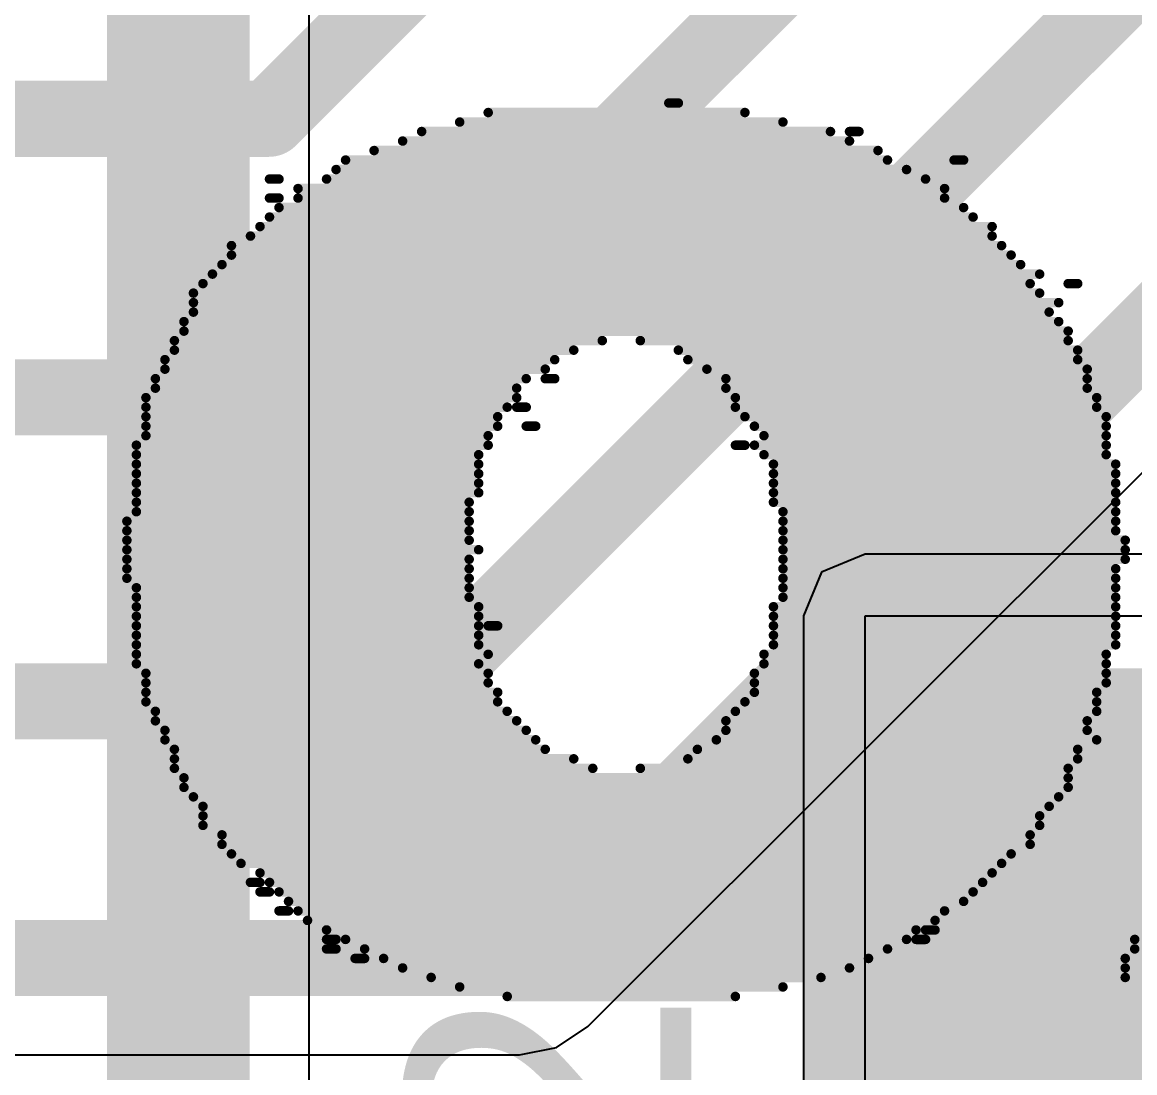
# Model space of a CAD drawing. Header units: inches. Extents: x -5 to 247, y -53 to 67.
# Drawn here: x 26.045 to 29.017, y -18.976 to -16.168 of the extents above; entities that cross this region are included whole.
import ezdxf

# ---------------------------------------------------------------- set-up
doc = ezdxf.new("R2010")
doc.units = ezdxf.units.IN
for name, color, linetype in [('Bottom Layer', 5, 'Continuous'), ('Bottom Overlay', 54, 'Continuous'), ('Top Layer', 1, 'Continuous'), ('Top Overlay', 2, 'Continuous'), ('Top Paste', 8, 'Continuous'), ('Top Solder', 216, 'Continuous')]:
    doc.layers.add(name, color=color, linetype=linetype)
doc.styles.add('Arial', font='', dxfattribs={"height": 0.2})
doc.styles.get('Arial').set_extended_font_data('Arial')

# ---------------------------------------------------------------- blocks, each defined once
blk = doc.blocks.new('C___1206_50')
at = {"layer": 'Top Layer'}
blk.add_hatch(color=1, dxfattribs=at).paths.add_polyline_path([(0.508, 0.889), (2.032, 0.889), (2.032, -0.889), (0.508, -0.889)])
at = {"layer": 'Top Paste'}
blk.add_hatch(color=8, dxfattribs=at).paths.add_polyline_path([(0.508, 0.889), (2.032, 0.889), (2.032, -0.889), (0.508, -0.889)])
at = {"layer": 'Top Solder'}
blk.add_hatch(color=216, dxfattribs=at).paths.add_polyline_path([(0.4064, 0.9906), (2.1336, 0.9906), (2.1336, -0.9906), (0.4064, -0.9906)])
at = {"layer": 'Top Overlay'}
for points in [[(0.6096, 0.9906, 0.127, 0.127, 0), (2.1336, 0.9906, 0.127, 0.127, 0)], [(2.1336, 0.9906, 0.127, 0.127, 0), (2.1336, -0.9906, 0.127, 0.127, 0)]]:
    blk.add_lwpolyline(points, format="xyseb", dxfattribs=at)
blk.add_lwpolyline([(2.10185, 0.9906, 0.0635, 0.0635, 1), (2.16535, 0.9906, 0.0635, 0.0635, 1)], format="xyseb", close=True, dxfattribs=at)
blk.add_lwpolyline([(2.10185, 0.9906, 0.0635, 0.0635, 1), (2.16535, 0.9906, 0.0635, 0.0635, 1)], format="xyseb", close=True, dxfattribs=at)

msp = doc.modelspace()

# ---------------------------------------------------------------- linework, layer by layer
at = {"layer": 'Bottom Layer'}
for p, q in [((27.5564, -18.8521), (31.2738, -15.1348)), ((27.4724, -18.9083), (27.5564, -18.8521)), ((20.8785, -18.928), (27.3733, -18.928)), ((27.3733, -18.928), (27.4724, -18.9083))]:
    msp.add_line(p, q, dxfattribs=at)
for points in [[(26.704, -16.4264, 0.2032, 0.2032, 0), (28.448, -14.6824, 0.2032, 0.2032, 0)], [(26.9503, -17.1707, 0.2032, 0.2032, 0), (29.4386, -14.6824, 0.2032, 0.2032, 0)], [(27.0817, -17.9832, 0.2032, 0.2032, 0), (30.3825, -14.6824, 0.2032, 0.2032, 0)], [(27.3733, -18.669, 0.2032, 0.2032, 0), (31.3599, -14.6824, 0.2032, 0.2032, 0)], [(19.9731, -16.4264, 0.2032, 0.2032, 0), (26.704, -16.4264, 0.2032, 0.2032, 0)], [(21.2598, -17.1707, 0.2032, 0.2032, 0), (26.9503, -17.1707, 0.2032, 0.2032, 0)], [(22.3774, -17.9832, 0.2032, 0.2032, 0), (27.0817, -17.9832, 0.2032, 0.2032, 0)], [(20.8785, -18.669, 0.2032, 0.2032, 0), (27.3733, -18.669, 0.2032, 0.2032, 0)]]:
    msp.add_lwpolyline(points, format="xyseb", dxfattribs=at)
for points in [[(26.6532, -16.4264, 0.1016, 0.1016, 1), (26.7548, -16.4264, 0.1016, 0.1016, 1)], [(26.6532, -16.4264, 0.1016, 0.1016, 1), (26.7548, -16.4264, 0.1016, 0.1016, 1)], [(26.8995, -17.1707, 0.1016, 0.1016, 1), (27.0011, -17.1707, 0.1016, 0.1016, 1)], [(26.8995, -17.1707, 0.1016, 0.1016, 1), (27.0011, -17.1707, 0.1016, 0.1016, 1)], [(27.0309, -17.9832, 0.1016, 0.1016, 1), (27.1325, -17.9832, 0.1016, 0.1016, 1)], [(27.0309, -17.9832, 0.1016, 0.1016, 1), (27.1325, -17.9832, 0.1016, 0.1016, 1)], [(27.3225, -18.669, 0.1016, 0.1016, 1), (27.4241, -18.669, 0.1016, 0.1016, 1)], [(27.3225, -18.669, 0.1016, 0.1016, 1), (27.4241, -18.669, 0.1016, 0.1016, 1)]]:
    msp.add_lwpolyline(points, format="xyseb", close=True, dxfattribs=at)
at = {"layer": 'Bottom Overlay'}
for points in [[(27.7725, -16.3842, 0.0254, 0.0254, 0), (27.7979, -16.3842, 0.0254, 0.0254, 0)], [(27.2899, -16.4096, 0.0254, 0.0254, 0), (27.9757, -16.4096, 0.0254, 0.0254, 0)], [(27.2137, -16.435, 0.0254, 0.0254, 0), (28.0773, -16.435, 0.0254, 0.0254, 0)], [(27.1121, -16.4604, 0.0254, 0.0254, 0), (28.2043, -16.4604, 0.0254, 0.0254, 0)], [(28.2551, -16.4604, 0.0254, 0.0254, 0), (28.2805, -16.4604, 0.0254, 0.0254, 0)], [(27.0613, -16.4858, 0.0254, 0.0254, 0), (28.2551, -16.4858, 0.0254, 0.0254, 0)], [(26.9089, -16.5366, 0.0254, 0.0254, 0), (28.3567, -16.5366, 0.0254, 0.0254, 0)], [(26.9851, -16.5112, 0.0254, 0.0254, 0), (28.3313, -16.5112, 0.0254, 0.0254, 0)], [(28.5345, -16.5366, 0.0254, 0.0254, 0), (28.5599, -16.5366, 0.0254, 0.0254, 0)], [(26.8835, -16.562, 0.0254, 0.0254, 0), (28.4075, -16.562, 0.0254, 0.0254, 0)], [(26.7057, -16.5874, 0.0254, 0.0254, 0), (26.7311, -16.5874, 0.0254, 0.0254, 0)], [(26.8581, -16.5874, 0.0254, 0.0254, 0), (28.4583, -16.5874, 0.0254, 0.0254, 0)], [(26.7819, -16.6128, 0.0254, 0.0254, 0), (28.5091, -16.6128, 0.0254, 0.0254, 0)], [(26.7057, -16.6382, 0.0254, 0.0254, 0), (26.7311, -16.6382, 0.0254, 0.0254, 0)], [(26.7819, -16.6382, 0.0254, 0.0254, 0), (28.5091, -16.6382, 0.0254, 0.0254, 0)], [(26.7311, -16.6636, 0.0254, 0.0254, 0), (28.5599, -16.6636, 0.0254, 0.0254, 0)], [(26.6803, -16.7144, 0.0254, 0.0254, 0), (28.6361, -16.7144, 0.0254, 0.0254, 0)], [(26.7057, -16.689, 0.0254, 0.0254, 0), (28.5853, -16.689, 0.0254, 0.0254, 0)], [(26.6549, -16.7398, 0.0254, 0.0254, 0), (28.6361, -16.7398, 0.0254, 0.0254, 0)], [(26.6041, -16.7652, 0.0254, 0.0254, 0), (28.6615, -16.7652, 0.0254, 0.0254, 0)], [(26.6041, -16.7906, 0.0254, 0.0254, 0), (28.6869, -16.7906, 0.0254, 0.0254, 0)], [(26.5787, -16.816, 0.0254, 0.0254, 0), (28.7123, -16.816, 0.0254, 0.0254, 0)], [(26.5533, -16.8414, 0.0254, 0.0254, 0), (28.7631, -16.8414, 0.0254, 0.0254, 0)], [(26.5025, -16.8922, 0.0254, 0.0254, 0), (28.7631, -16.8922, 0.0254, 0.0254, 0)], [(26.5279, -16.8668, 0.0254, 0.0254, 0), (28.7377, -16.8668, 0.0254, 0.0254, 0)], [(28.8393, -16.8668, 0.0254, 0.0254, 0), (28.8647, -16.8668, 0.0254, 0.0254, 0)], [(26.5025, -16.9176, 0.0254, 0.0254, 0), (28.8139, -16.9176, 0.0254, 0.0254, 0)], [(26.5025, -16.943, 0.0254, 0.0254, 0), (28.7885, -16.943, 0.0254, 0.0254, 0)], [(26.4771, -16.9684, 0.0254, 0.0254, 0), (28.8139, -16.9684, 0.0254, 0.0254, 0)], [(26.4771, -16.9938, 0.0254, 0.0254, 0), (28.8393, -16.9938, 0.0254, 0.0254, 0)], [(26.4517, -17.0192, 0.0254, 0.0254, 0), (27.5947, -17.0192, 0.0254, 0.0254, 0)], [(27.6963, -17.0192, 0.0254, 0.0254, 0), (28.8393, -17.0192, 0.0254, 0.0254, 0)], [(26.4263, -17.07, 0.0254, 0.0254, 0), (27.4677, -17.07, 0.0254, 0.0254, 0)], [(26.4517, -17.0446, 0.0254, 0.0254, 0), (27.5185, -17.0446, 0.0254, 0.0254, 0)], [(27.7979, -17.0446, 0.0254, 0.0254, 0), (28.8647, -17.0446, 0.0254, 0.0254, 0)], [(27.8233, -17.07, 0.0254, 0.0254, 0), (28.8647, -17.07, 0.0254, 0.0254, 0)], [(26.4263, -17.0954, 0.0254, 0.0254, 0), (27.4423, -17.0954, 0.0254, 0.0254, 0)], [(27.8741, -17.0954, 0.0254, 0.0254, 0), (28.8901, -17.0954, 0.0254, 0.0254, 0)], [(26.4009, -17.1208, 0.0254, 0.0254, 0), (27.3915, -17.1208, 0.0254, 0.0254, 0)], [(27.4423, -17.1208, 0.0254, 0.0254, 0), (27.4677, -17.1208, 0.0254, 0.0254, 0)], [(27.9249, -17.1208, 0.0254, 0.0254, 0), (28.8901, -17.1208, 0.0254, 0.0254, 0)], [(26.4009, -17.1462, 0.0254, 0.0254, 0), (27.3661, -17.1462, 0.0254, 0.0254, 0)], [(27.9249, -17.1462, 0.0254, 0.0254, 0), (28.8901, -17.1462, 0.0254, 0.0254, 0)], [(26.3755, -17.1716, 0.0254, 0.0254, 0), (27.3661, -17.1716, 0.0254, 0.0254, 0)], [(27.9503, -17.1716, 0.0254, 0.0254, 0), (28.9155, -17.1716, 0.0254, 0.0254, 0)], [(26.3755, -17.197, 0.0254, 0.0254, 0), (27.3407, -17.197, 0.0254, 0.0254, 0)], [(27.3661, -17.197, 0.0254, 0.0254, 0), (27.3915, -17.197, 0.0254, 0.0254, 0)], [(27.9503, -17.197, 0.0254, 0.0254, 0), (28.9155, -17.197, 0.0254, 0.0254, 0)], [(26.3755, -17.2224, 0.0254, 0.0254, 0), (27.3153, -17.2224, 0.0254, 0.0254, 0)], [(26.3755, -17.2478, 0.0254, 0.0254, 0), (27.3153, -17.2478, 0.0254, 0.0254, 0)], [(27.3915, -17.2478, 0.0254, 0.0254, 0), (27.4169, -17.2478, 0.0254, 0.0254, 0)], [(27.9757, -17.2224, 0.0254, 0.0254, 0), (28.9409, -17.2224, 0.0254, 0.0254, 0)], [(28.0011, -17.2478, 0.0254, 0.0254, 0), (28.9409, -17.2478, 0.0254, 0.0254, 0)], [(26.3755, -17.2732, 0.0254, 0.0254, 0), (27.2899, -17.2732, 0.0254, 0.0254, 0)], [(28.0265, -17.2732, 0.0254, 0.0254, 0), (28.9409, -17.2732, 0.0254, 0.0254, 0)], [(26.3501, -17.2986, 0.0254, 0.0254, 0), (27.2899, -17.2986, 0.0254, 0.0254, 0)], [(27.9503, -17.2986, 0.0254, 0.0254, 0), (27.9757, -17.2986, 0.0254, 0.0254, 0)], [(28.0011, -17.2986, 0.0254, 0.0254, 0), (28.9409, -17.2986, 0.0254, 0.0254, 0)], [(26.3501, -17.324, 0.0254, 0.0254, 0), (27.2645, -17.324, 0.0254, 0.0254, 0)], [(28.0265, -17.324, 0.0254, 0.0254, 0), (28.9409, -17.324, 0.0254, 0.0254, 0)], [(26.3501, -17.3494, 0.0254, 0.0254, 0), (27.2645, -17.3494, 0.0254, 0.0254, 0)], [(28.0519, -17.3494, 0.0254, 0.0254, 0), (28.9663, -17.3494, 0.0254, 0.0254, 0)], [(26.3501, -17.3748, 0.0254, 0.0254, 0), (27.2645, -17.3748, 0.0254, 0.0254, 0)], [(28.0519, -17.3748, 0.0254, 0.0254, 0), (28.9663, -17.3748, 0.0254, 0.0254, 0)], [(26.3501, -17.4002, 0.0254, 0.0254, 0), (27.2645, -17.4002, 0.0254, 0.0254, 0)], [(26.3501, -17.4256, 0.0254, 0.0254, 0), (27.2645, -17.4256, 0.0254, 0.0254, 0)], [(28.0519, -17.4002, 0.0254, 0.0254, 0), (28.9663, -17.4002, 0.0254, 0.0254, 0)], [(28.0519, -17.4256, 0.0254, 0.0254, 0), (28.9663, -17.4256, 0.0254, 0.0254, 0)], [(26.3501, -17.451, 0.0254, 0.0254, 0), (27.2391, -17.451, 0.0254, 0.0254, 0)], [(28.0519, -17.451, 0.0254, 0.0254, 0), (28.9663, -17.451, 0.0254, 0.0254, 0)], [(26.3501, -17.4764, 0.0254, 0.0254, 0), (27.2391, -17.4764, 0.0254, 0.0254, 0)], [(28.0773, -17.4764, 0.0254, 0.0254, 0), (28.9663, -17.4764, 0.0254, 0.0254, 0)], [(26.3247, -17.5018, 0.0254, 0.0254, 0), (27.2391, -17.5018, 0.0254, 0.0254, 0)], [(28.0773, -17.5018, 0.0254, 0.0254, 0), (28.9663, -17.5018, 0.0254, 0.0254, 0)], [(26.3247, -17.5272, 0.0254, 0.0254, 0), (27.2391, -17.5272, 0.0254, 0.0254, 0)], [(28.0773, -17.5272, 0.0254, 0.0254, 0), (28.9663, -17.5272, 0.0254, 0.0254, 0)], [(26.3247, -17.5526, 0.0254, 0.0254, 0), (27.2391, -17.5526, 0.0254, 0.0254, 0)], [(28.0773, -17.5526, 0.0254, 0.0254, 0), (28.9917, -17.5526, 0.0254, 0.0254, 0)], [(26.3247, -17.578, 0.0254, 0.0254, 0), (27.2645, -17.578, 0.0254, 0.0254, 0)], [(26.3247, -17.6034, 0.0254, 0.0254, 0), (27.2391, -17.6034, 0.0254, 0.0254, 0)], [(28.0773, -17.578, 0.0254, 0.0254, 0), (28.9917, -17.578, 0.0254, 0.0254, 0)], [(28.0773, -17.6034, 0.0254, 0.0254, 0), (28.9917, -17.6034, 0.0254, 0.0254, 0)], [(26.3247, -17.6288, 0.0254, 0.0254, 0), (27.2391, -17.6288, 0.0254, 0.0254, 0)], [(28.0773, -17.6288, 0.0254, 0.0254, 0), (28.9663, -17.6288, 0.0254, 0.0254, 0)], [(26.3247, -17.6542, 0.0254, 0.0254, 0), (27.2391, -17.6542, 0.0254, 0.0254, 0)], [(28.0773, -17.6542, 0.0254, 0.0254, 0), (28.9663, -17.6542, 0.0254, 0.0254, 0)], [(26.3501, -17.6796, 0.0254, 0.0254, 0), (27.2391, -17.6796, 0.0254, 0.0254, 0)], [(28.0773, -17.6796, 0.0254, 0.0254, 0), (28.9663, -17.6796, 0.0254, 0.0254, 0)], [(26.3501, -17.705, 0.0254, 0.0254, 0), (27.2391, -17.705, 0.0254, 0.0254, 0)], [(28.0773, -17.705, 0.0254, 0.0254, 0), (28.9663, -17.705, 0.0254, 0.0254, 0)], [(26.3501, -17.7304, 0.0254, 0.0254, 0), (27.2645, -17.7304, 0.0254, 0.0254, 0)], [(28.0519, -17.7304, 0.0254, 0.0254, 0), (28.9663, -17.7304, 0.0254, 0.0254, 0)], [(26.3501, -17.7558, 0.0254, 0.0254, 0), (27.2645, -17.7558, 0.0254, 0.0254, 0)], [(26.3501, -17.7812, 0.0254, 0.0254, 0), (27.2645, -17.7812, 0.0254, 0.0254, 0)], [(27.2899, -17.7812, 0.0254, 0.0254, 0), (27.3153, -17.7812, 0.0254, 0.0254, 0)], [(28.0519, -17.7558, 0.0254, 0.0254, 0), (28.9663, -17.7558, 0.0254, 0.0254, 0)], [(28.0519, -17.7812, 0.0254, 0.0254, 0), (28.9663, -17.7812, 0.0254, 0.0254, 0)], [(26.3501, -17.8066, 0.0254, 0.0254, 0), (27.2645, -17.8066, 0.0254, 0.0254, 0)], [(28.0519, -17.8066, 0.0254, 0.0254, 0), (28.9663, -17.8066, 0.0254, 0.0254, 0)], [(26.3501, -17.832, 0.0254, 0.0254, 0), (27.2645, -17.832, 0.0254, 0.0254, 0)], [(28.0519, -17.832, 0.0254, 0.0254, 0), (28.9663, -17.832, 0.0254, 0.0254, 0)], [(26.3501, -17.8574, 0.0254, 0.0254, 0), (27.2899, -17.8574, 0.0254, 0.0254, 0)], [(28.0265, -17.8574, 0.0254, 0.0254, 0), (28.9409, -17.8574, 0.0254, 0.0254, 0)], [(26.3501, -17.8828, 0.0254, 0.0254, 0), (27.2645, -17.8828, 0.0254, 0.0254, 0)], [(28.0265, -17.8828, 0.0254, 0.0254, 0), (28.9409, -17.8828, 0.0254, 0.0254, 0)], [(26.3755, -17.9082, 0.0254, 0.0254, 0), (27.2899, -17.9082, 0.0254, 0.0254, 0)], [(26.3755, -17.9336, 0.0254, 0.0254, 0), (27.2899, -17.9336, 0.0254, 0.0254, 0)], [(28.0011, -17.9082, 0.0254, 0.0254, 0), (28.9409, -17.9082, 0.0254, 0.0254, 0)], [(28.0011, -17.9336, 0.0254, 0.0254, 0), (28.9409, -17.9336, 0.0254, 0.0254, 0)], [(26.3755, -17.959, 0.0254, 0.0254, 0), (27.3153, -17.959, 0.0254, 0.0254, 0)], [(28.0011, -17.959, 0.0254, 0.0254, 0), (28.9155, -17.959, 0.0254, 0.0254, 0)], [(26.3755, -17.9844, 0.0254, 0.0254, 0), (27.3153, -17.9844, 0.0254, 0.0254, 0)], [(27.9757, -17.9844, 0.0254, 0.0254, 0), (28.9155, -17.9844, 0.0254, 0.0254, 0)], [(26.4009, -18.0098, 0.0254, 0.0254, 0), (27.3407, -18.0098, 0.0254, 0.0254, 0)], [(27.9503, -18.0098, 0.0254, 0.0254, 0), (28.9155, -18.0098, 0.0254, 0.0254, 0)], [(26.4009, -18.0352, 0.0254, 0.0254, 0), (27.3661, -18.0352, 0.0254, 0.0254, 0)], [(27.9249, -18.0352, 0.0254, 0.0254, 0), (28.8901, -18.0352, 0.0254, 0.0254, 0)], [(26.4263, -18.0606, 0.0254, 0.0254, 0), (27.3915, -18.0606, 0.0254, 0.0254, 0)], [(27.9249, -18.0606, 0.0254, 0.0254, 0), (28.8901, -18.0606, 0.0254, 0.0254, 0)], [(26.4263, -18.086, 0.0254, 0.0254, 0), (27.4169, -18.086, 0.0254, 0.0254, 0)], [(26.4517, -18.1114, 0.0254, 0.0254, 0), (27.4423, -18.1114, 0.0254, 0.0254, 0)], [(27.8487, -18.1114, 0.0254, 0.0254, 0), (28.8647, -18.1114, 0.0254, 0.0254, 0)], [(27.8995, -18.086, 0.0254, 0.0254, 0), (28.9155, -18.086, 0.0254, 0.0254, 0)], [(26.4517, -18.1368, 0.0254, 0.0254, 0), (27.5185, -18.1368, 0.0254, 0.0254, 0)], [(27.8233, -18.1368, 0.0254, 0.0254, 0), (28.8647, -18.1368, 0.0254, 0.0254, 0)], [(26.4517, -18.1622, 0.0254, 0.0254, 0), (27.5693, -18.1622, 0.0254, 0.0254, 0)], [(27.6963, -18.1622, 0.0254, 0.0254, 0), (28.8393, -18.1622, 0.0254, 0.0254, 0)], [(26.4771, -18.1876, 0.0254, 0.0254, 0), (28.8393, -18.1876, 0.0254, 0.0254, 0)], [(26.4771, -18.213, 0.0254, 0.0254, 0), (28.8393, -18.213, 0.0254, 0.0254, 0)], [(26.5025, -18.2384, 0.0254, 0.0254, 0), (28.8139, -18.2384, 0.0254, 0.0254, 0)], [(26.5279, -18.2638, 0.0254, 0.0254, 0), (28.7885, -18.2638, 0.0254, 0.0254, 0)], [(26.5279, -18.2892, 0.0254, 0.0254, 0), (28.7631, -18.2892, 0.0254, 0.0254, 0)], [(26.5279, -18.3146, 0.0254, 0.0254, 0), (28.7631, -18.3146, 0.0254, 0.0254, 0)], [(26.5787, -18.34, 0.0254, 0.0254, 0), (28.7377, -18.34, 0.0254, 0.0254, 0)], [(26.5787, -18.3654, 0.0254, 0.0254, 0), (28.7377, -18.3654, 0.0254, 0.0254, 0)], [(26.6041, -18.3908, 0.0254, 0.0254, 0), (28.6869, -18.3908, 0.0254, 0.0254, 0)], [(26.6295, -18.4162, 0.0254, 0.0254, 0), (28.6615, -18.4162, 0.0254, 0.0254, 0)], [(26.6549, -18.467, 0.0254, 0.0254, 0), (26.6803, -18.467, 0.0254, 0.0254, 0)], [(26.6803, -18.4416, 0.0254, 0.0254, 0), (28.6361, -18.4416, 0.0254, 0.0254, 0)], [(26.7057, -18.467, 0.0254, 0.0254, 0), (28.6107, -18.467, 0.0254, 0.0254, 0)], [(26.6803, -18.4924, 0.0254, 0.0254, 0), (26.7057, -18.4924, 0.0254, 0.0254, 0)], [(26.7311, -18.4924, 0.0254, 0.0254, 0), (28.5853, -18.4924, 0.0254, 0.0254, 0)], [(26.7565, -18.5178, 0.0254, 0.0254, 0), (28.5599, -18.5178, 0.0254, 0.0254, 0)], [(26.7311, -18.5432, 0.0254, 0.0254, 0), (26.7565, -18.5432, 0.0254, 0.0254, 0)], [(26.7819, -18.5432, 0.0254, 0.0254, 0), (28.5091, -18.5432, 0.0254, 0.0254, 0)], [(26.8073, -18.5686, 0.0254, 0.0254, 0), (28.4837, -18.5686, 0.0254, 0.0254, 0)], [(26.8581, -18.594, 0.0254, 0.0254, 0), (28.4329, -18.594, 0.0254, 0.0254, 0)], [(28.4583, -18.594, 0.0254, 0.0254, 0), (28.4837, -18.594, 0.0254, 0.0254, 0)], [(26.8581, -18.6194, 0.0254, 0.0254, 0), (26.8835, -18.6194, 0.0254, 0.0254, 0)], [(26.8581, -18.6448, 0.0254, 0.0254, 0), (26.8835, -18.6448, 0.0254, 0.0254, 0)], [(26.9089, -18.6194, 0.0254, 0.0254, 0), (28.4075, -18.6194, 0.0254, 0.0254, 0)], [(26.9597, -18.6448, 0.0254, 0.0254, 0), (28.3567, -18.6448, 0.0254, 0.0254, 0)], [(28.4329, -18.6194, 0.0254, 0.0254, 0), (28.4583, -18.6194, 0.0254, 0.0254, 0)], [(29.0171, -18.6194, 0.0254, 0.0254, 0), (30.1601, -18.6194, 0.0254, 0.0254, 0)], [(29.0171, -18.6448, 0.0254, 0.0254, 0), (30.1855, -18.6448, 0.0254, 0.0254, 0)], [(26.9343, -18.6702, 0.0254, 0.0254, 0), (26.9597, -18.6702, 0.0254, 0.0254, 0)], [(27.0105, -18.6702, 0.0254, 0.0254, 0), (28.3059, -18.6702, 0.0254, 0.0254, 0)], [(28.9917, -18.6702, 0.0254, 0.0254, 0), (30.1347, -18.6702, 0.0254, 0.0254, 0)], [(27.0613, -18.6956, 0.0254, 0.0254, 0), (28.2551, -18.6956, 0.0254, 0.0254, 0)], [(28.9917, -18.6956, 0.0254, 0.0254, 0), (30.1347, -18.6956, 0.0254, 0.0254, 0)], [(27.1375, -18.721, 0.0254, 0.0254, 0), (28.1789, -18.721, 0.0254, 0.0254, 0)], [(28.9917, -18.721, 0.0254, 0.0254, 0), (30.1093, -18.721, 0.0254, 0.0254, 0)], [(27.2137, -18.7464, 0.0254, 0.0254, 0), (28.0773, -18.7464, 0.0254, 0.0254, 0)], [(27.3407, -18.7718, 0.0254, 0.0254, 0), (27.9503, -18.7718, 0.0254, 0.0254, 0)]]:
    msp.add_lwpolyline(points, format="xyseb", dxfattribs=at)
for points in [[(27.7661, -16.3842, 0.0127, 0.0127, 1), (27.7788, -16.3842, 0.0127, 0.0127, 1)], [(27.7915, -16.3842, 0.0127, 0.0127, 1), (27.8042, -16.3842, 0.0127, 0.0127, 1)], [(27.2835, -16.4096, 0.0127, 0.0127, 1), (27.2962, -16.4096, 0.0127, 0.0127, 1)], [(27.9693, -16.4096, 0.0127, 0.0127, 1), (27.982, -16.4096, 0.0127, 0.0127, 1)], [(27.2073, -16.435, 0.0127, 0.0127, 1), (27.22, -16.435, 0.0127, 0.0127, 1)], [(28.0709, -16.435, 0.0127, 0.0127, 1), (28.0836, -16.435, 0.0127, 0.0127, 1)], [(27.1057, -16.4604, 0.0127, 0.0127, 1), (27.1184, -16.4604, 0.0127, 0.0127, 1)], [(28.1979, -16.4604, 0.0127, 0.0127, 1), (28.2106, -16.4604, 0.0127, 0.0127, 1)], [(28.2487, -16.4604, 0.0127, 0.0127, 1), (28.2614, -16.4604, 0.0127, 0.0127, 1)], [(28.2741, -16.4604, 0.0127, 0.0127, 1), (28.2868, -16.4604, 0.0127, 0.0127, 1)], [(27.0549, -16.4858, 0.0127, 0.0127, 1), (27.0676, -16.4858, 0.0127, 0.0127, 1)], [(28.2487, -16.4858, 0.0127, 0.0127, 1), (28.2614, -16.4858, 0.0127, 0.0127, 1)], [(26.9025, -16.5366, 0.0127, 0.0127, 1), (26.9152, -16.5366, 0.0127, 0.0127, 1)], [(26.9787, -16.5112, 0.0127, 0.0127, 1), (26.9914, -16.5112, 0.0127, 0.0127, 1)], [(28.3249, -16.5112, 0.0127, 0.0127, 1), (28.3376, -16.5112, 0.0127, 0.0127, 1)], [(28.3503, -16.5366, 0.0127, 0.0127, 1), (28.363, -16.5366, 0.0127, 0.0127, 1)], [(28.5281, -16.5366, 0.0127, 0.0127, 1), (28.5408, -16.5366, 0.0127, 0.0127, 1)], [(28.5535, -16.5366, 0.0127, 0.0127, 1), (28.5662, -16.5366, 0.0127, 0.0127, 1)], [(26.8771, -16.562, 0.0127, 0.0127, 1), (26.8898, -16.562, 0.0127, 0.0127, 1)], [(28.4011, -16.562, 0.0127, 0.0127, 1), (28.4138, -16.562, 0.0127, 0.0127, 1)], [(26.6993, -16.5874, 0.0127, 0.0127, 1), (26.712, -16.5874, 0.0127, 0.0127, 1)], [(26.7247, -16.5874, 0.0127, 0.0127, 1), (26.7374, -16.5874, 0.0127, 0.0127, 1)], [(26.8517, -16.5874, 0.0127, 0.0127, 1), (26.8644, -16.5874, 0.0127, 0.0127, 1)], [(28.4519, -16.5874, 0.0127, 0.0127, 1), (28.4646, -16.5874, 0.0127, 0.0127, 1)], [(26.7755, -16.6128, 0.0127, 0.0127, 1), (26.7882, -16.6128, 0.0127, 0.0127, 1)], [(28.5027, -16.6128, 0.0127, 0.0127, 1), (28.5154, -16.6128, 0.0127, 0.0127, 1)], [(26.6993, -16.6382, 0.0127, 0.0127, 1), (26.712, -16.6382, 0.0127, 0.0127, 1)], [(26.7247, -16.6382, 0.0127, 0.0127, 1), (26.7374, -16.6382, 0.0127, 0.0127, 1)], [(26.7755, -16.6382, 0.0127, 0.0127, 1), (26.7882, -16.6382, 0.0127, 0.0127, 1)], [(28.5027, -16.6382, 0.0127, 0.0127, 1), (28.5154, -16.6382, 0.0127, 0.0127, 1)], [(26.7247, -16.6636, 0.0127, 0.0127, 1), (26.7374, -16.6636, 0.0127, 0.0127, 1)], [(28.5535, -16.6636, 0.0127, 0.0127, 1), (28.5662, -16.6636, 0.0127, 0.0127, 1)], [(26.6739, -16.7144, 0.0127, 0.0127, 1), (26.6866, -16.7144, 0.0127, 0.0127, 1)], [(26.6993, -16.689, 0.0127, 0.0127, 1), (26.712, -16.689, 0.0127, 0.0127, 1)], [(28.5789, -16.689, 0.0127, 0.0127, 1), (28.5916, -16.689, 0.0127, 0.0127, 1)], [(28.6297, -16.7144, 0.0127, 0.0127, 1), (28.6424, -16.7144, 0.0127, 0.0127, 1)], [(26.6485, -16.7398, 0.0127, 0.0127, 1), (26.6612, -16.7398, 0.0127, 0.0127, 1)], [(28.6297, -16.7398, 0.0127, 0.0127, 1), (28.6424, -16.7398, 0.0127, 0.0127, 1)], [(26.5977, -16.7652, 0.0127, 0.0127, 1), (26.6104, -16.7652, 0.0127, 0.0127, 1)], [(28.6551, -16.7652, 0.0127, 0.0127, 1), (28.6678, -16.7652, 0.0127, 0.0127, 1)], [(26.5977, -16.7906, 0.0127, 0.0127, 1), (26.6104, -16.7906, 0.0127, 0.0127, 1)], [(28.6805, -16.7906, 0.0127, 0.0127, 1), (28.6932, -16.7906, 0.0127, 0.0127, 1)], [(26.5723, -16.816, 0.0127, 0.0127, 1), (26.585, -16.816, 0.0127, 0.0127, 1)], [(28.7059, -16.816, 0.0127, 0.0127, 1), (28.7186, -16.816, 0.0127, 0.0127, 1)], [(26.5469, -16.8414, 0.0127, 0.0127, 1), (26.5596, -16.8414, 0.0127, 0.0127, 1)], [(28.7567, -16.8414, 0.0127, 0.0127, 1), (28.7694, -16.8414, 0.0127, 0.0127, 1)], [(26.4961, -16.8922, 0.0127, 0.0127, 1), (26.5088, -16.8922, 0.0127, 0.0127, 1)], [(26.5215, -16.8668, 0.0127, 0.0127, 1), (26.5342, -16.8668, 0.0127, 0.0127, 1)], [(28.7313, -16.8668, 0.0127, 0.0127, 1), (28.744, -16.8668, 0.0127, 0.0127, 1)], [(28.7567, -16.8922, 0.0127, 0.0127, 1), (28.7694, -16.8922, 0.0127, 0.0127, 1)], [(28.8329, -16.8668, 0.0127, 0.0127, 1), (28.8456, -16.8668, 0.0127, 0.0127, 1)], [(28.8583, -16.8668, 0.0127, 0.0127, 1), (28.871, -16.8668, 0.0127, 0.0127, 1)], [(26.4961, -16.9176, 0.0127, 0.0127, 1), (26.5088, -16.9176, 0.0127, 0.0127, 1)], [(28.8075, -16.9176, 0.0127, 0.0127, 1), (28.8202, -16.9176, 0.0127, 0.0127, 1)], [(26.4961, -16.943, 0.0127, 0.0127, 1), (26.5088, -16.943, 0.0127, 0.0127, 1)], [(28.7821, -16.943, 0.0127, 0.0127, 1), (28.7948, -16.943, 0.0127, 0.0127, 1)], [(26.4707, -16.9684, 0.0127, 0.0127, 1), (26.4834, -16.9684, 0.0127, 0.0127, 1)], [(28.8075, -16.9684, 0.0127, 0.0127, 1), (28.8202, -16.9684, 0.0127, 0.0127, 1)], [(26.4707, -16.9938, 0.0127, 0.0127, 1), (26.4834, -16.9938, 0.0127, 0.0127, 1)], [(28.8329, -16.9938, 0.0127, 0.0127, 1), (28.8456, -16.9938, 0.0127, 0.0127, 1)], [(26.4453, -17.0192, 0.0127, 0.0127, 1), (26.458, -17.0192, 0.0127, 0.0127, 1)], [(27.5883, -17.0192, 0.0127, 0.0127, 1), (27.601, -17.0192, 0.0127, 0.0127, 1)], [(27.6899, -17.0192, 0.0127, 0.0127, 1), (27.7026, -17.0192, 0.0127, 0.0127, 1)], [(28.8329, -17.0192, 0.0127, 0.0127, 1), (28.8456, -17.0192, 0.0127, 0.0127, 1)], [(26.4199, -17.07, 0.0127, 0.0127, 1), (26.4326, -17.07, 0.0127, 0.0127, 1)], [(26.4453, -17.0446, 0.0127, 0.0127, 1), (26.458, -17.0446, 0.0127, 0.0127, 1)], [(27.4613, -17.07, 0.0127, 0.0127, 1), (27.474, -17.07, 0.0127, 0.0127, 1)], [(27.5121, -17.0446, 0.0127, 0.0127, 1), (27.5248, -17.0446, 0.0127, 0.0127, 1)], [(27.7915, -17.0446, 0.0127, 0.0127, 1), (27.8042, -17.0446, 0.0127, 0.0127, 1)], [(27.8169, -17.07, 0.0127, 0.0127, 1), (27.8296, -17.07, 0.0127, 0.0127, 1)], [(28.8583, -17.0446, 0.0127, 0.0127, 1), (28.871, -17.0446, 0.0127, 0.0127, 1)], [(28.8583, -17.07, 0.0127, 0.0127, 1), (28.871, -17.07, 0.0127, 0.0127, 1)], [(26.4199, -17.0954, 0.0127, 0.0127, 1), (26.4326, -17.0954, 0.0127, 0.0127, 1)], [(27.4359, -17.0954, 0.0127, 0.0127, 1), (27.4486, -17.0954, 0.0127, 0.0127, 1)], [(27.8677, -17.0954, 0.0127, 0.0127, 1), (27.8804, -17.0954, 0.0127, 0.0127, 1)], [(28.8837, -17.0954, 0.0127, 0.0127, 1), (28.8964, -17.0954, 0.0127, 0.0127, 1)], [(26.3945, -17.1208, 0.0127, 0.0127, 1), (26.4072, -17.1208, 0.0127, 0.0127, 1)], [(27.3851, -17.1208, 0.0127, 0.0127, 1), (27.3978, -17.1208, 0.0127, 0.0127, 1)], [(27.4359, -17.1208, 0.0127, 0.0127, 1), (27.4486, -17.1208, 0.0127, 0.0127, 1)], [(27.4613, -17.1208, 0.0127, 0.0127, 1), (27.474, -17.1208, 0.0127, 0.0127, 1)], [(27.9185, -17.1208, 0.0127, 0.0127, 1), (27.9312, -17.1208, 0.0127, 0.0127, 1)], [(28.8837, -17.1208, 0.0127, 0.0127, 1), (28.8964, -17.1208, 0.0127, 0.0127, 1)], [(26.3945, -17.1462, 0.0127, 0.0127, 1), (26.4072, -17.1462, 0.0127, 0.0127, 1)], [(27.3597, -17.1462, 0.0127, 0.0127, 1), (27.3724, -17.1462, 0.0127, 0.0127, 1)], [(27.9185, -17.1462, 0.0127, 0.0127, 1), (27.9312, -17.1462, 0.0127, 0.0127, 1)], [(28.8837, -17.1462, 0.0127, 0.0127, 1), (28.8964, -17.1462, 0.0127, 0.0127, 1)], [(26.3691, -17.1716, 0.0127, 0.0127, 1), (26.3818, -17.1716, 0.0127, 0.0127, 1)], [(27.3597, -17.1716, 0.0127, 0.0127, 1), (27.3724, -17.1716, 0.0127, 0.0127, 1)], [(27.9439, -17.1716, 0.0127, 0.0127, 1), (27.9566, -17.1716, 0.0127, 0.0127, 1)], [(28.9091, -17.1716, 0.0127, 0.0127, 1), (28.9218, -17.1716, 0.0127, 0.0127, 1)], [(26.3691, -17.197, 0.0127, 0.0127, 1), (26.3818, -17.197, 0.0127, 0.0127, 1)], [(27.3343, -17.197, 0.0127, 0.0127, 1), (27.347, -17.197, 0.0127, 0.0127, 1)], [(27.3597, -17.197, 0.0127, 0.0127, 1), (27.3724, -17.197, 0.0127, 0.0127, 1)], [(27.3851, -17.197, 0.0127, 0.0127, 1), (27.3978, -17.197, 0.0127, 0.0127, 1)], [(27.9439, -17.197, 0.0127, 0.0127, 1), (27.9566, -17.197, 0.0127, 0.0127, 1)], [(28.9091, -17.197, 0.0127, 0.0127, 1), (28.9218, -17.197, 0.0127, 0.0127, 1)], [(26.3691, -17.2224, 0.0127, 0.0127, 1), (26.3818, -17.2224, 0.0127, 0.0127, 1)], [(26.3691, -17.2478, 0.0127, 0.0127, 1), (26.3818, -17.2478, 0.0127, 0.0127, 1)], [(27.3089, -17.2224, 0.0127, 0.0127, 1), (27.3216, -17.2224, 0.0127, 0.0127, 1)], [(27.3089, -17.2478, 0.0127, 0.0127, 1), (27.3216, -17.2478, 0.0127, 0.0127, 1)], [(27.3851, -17.2478, 0.0127, 0.0127, 1), (27.3978, -17.2478, 0.0127, 0.0127, 1)], [(27.4105, -17.2478, 0.0127, 0.0127, 1), (27.4232, -17.2478, 0.0127, 0.0127, 1)], [(27.9693, -17.2224, 0.0127, 0.0127, 1), (27.982, -17.2224, 0.0127, 0.0127, 1)], [(27.9947, -17.2478, 0.0127, 0.0127, 1), (28.0074, -17.2478, 0.0127, 0.0127, 1)], [(28.9345, -17.2224, 0.0127, 0.0127, 1), (28.9472, -17.2224, 0.0127, 0.0127, 1)], [(28.9345, -17.2478, 0.0127, 0.0127, 1), (28.9472, -17.2478, 0.0127, 0.0127, 1)], [(26.3691, -17.2732, 0.0127, 0.0127, 1), (26.3818, -17.2732, 0.0127, 0.0127, 1)], [(27.2835, -17.2732, 0.0127, 0.0127, 1), (27.2962, -17.2732, 0.0127, 0.0127, 1)], [(28.0201, -17.2732, 0.0127, 0.0127, 1), (28.0328, -17.2732, 0.0127, 0.0127, 1)], [(28.9345, -17.2732, 0.0127, 0.0127, 1), (28.9472, -17.2732, 0.0127, 0.0127, 1)], [(26.3437, -17.2986, 0.0127, 0.0127, 1), (26.3564, -17.2986, 0.0127, 0.0127, 1)], [(27.2835, -17.2986, 0.0127, 0.0127, 1), (27.2962, -17.2986, 0.0127, 0.0127, 1)], [(27.9439, -17.2986, 0.0127, 0.0127, 1), (27.9566, -17.2986, 0.0127, 0.0127, 1)], [(27.9693, -17.2986, 0.0127, 0.0127, 1), (27.982, -17.2986, 0.0127, 0.0127, 1)], [(27.9947, -17.2986, 0.0127, 0.0127, 1), (28.0074, -17.2986, 0.0127, 0.0127, 1)], [(28.9345, -17.2986, 0.0127, 0.0127, 1), (28.9472, -17.2986, 0.0127, 0.0127, 1)], [(26.3437, -17.324, 0.0127, 0.0127, 1), (26.3564, -17.324, 0.0127, 0.0127, 1)], [(27.2581, -17.324, 0.0127, 0.0127, 1), (27.2708, -17.324, 0.0127, 0.0127, 1)], [(28.0201, -17.324, 0.0127, 0.0127, 1), (28.0328, -17.324, 0.0127, 0.0127, 1)], [(28.9345, -17.324, 0.0127, 0.0127, 1), (28.9472, -17.324, 0.0127, 0.0127, 1)], [(26.3437, -17.3494, 0.0127, 0.0127, 1), (26.3564, -17.3494, 0.0127, 0.0127, 1)], [(27.2581, -17.3494, 0.0127, 0.0127, 1), (27.2708, -17.3494, 0.0127, 0.0127, 1)], [(28.0455, -17.3494, 0.0127, 0.0127, 1), (28.0582, -17.3494, 0.0127, 0.0127, 1)], [(28.9599, -17.3494, 0.0127, 0.0127, 1), (28.9726, -17.3494, 0.0127, 0.0127, 1)], [(26.3437, -17.3748, 0.0127, 0.0127, 1), (26.3564, -17.3748, 0.0127, 0.0127, 1)], [(27.2581, -17.3748, 0.0127, 0.0127, 1), (27.2708, -17.3748, 0.0127, 0.0127, 1)], [(28.0455, -17.3748, 0.0127, 0.0127, 1), (28.0582, -17.3748, 0.0127, 0.0127, 1)], [(28.9599, -17.3748, 0.0127, 0.0127, 1), (28.9726, -17.3748, 0.0127, 0.0127, 1)], [(26.3437, -17.4002, 0.0127, 0.0127, 1), (26.3564, -17.4002, 0.0127, 0.0127, 1)], [(26.3437, -17.4256, 0.0127, 0.0127, 1), (26.3564, -17.4256, 0.0127, 0.0127, 1)], [(27.2581, -17.4002, 0.0127, 0.0127, 1), (27.2708, -17.4002, 0.0127, 0.0127, 1)], [(27.2581, -17.4256, 0.0127, 0.0127, 1), (27.2708, -17.4256, 0.0127, 0.0127, 1)], [(28.0455, -17.4002, 0.0127, 0.0127, 1), (28.0582, -17.4002, 0.0127, 0.0127, 1)], [(28.0455, -17.4256, 0.0127, 0.0127, 1), (28.0582, -17.4256, 0.0127, 0.0127, 1)], [(28.9599, -17.4002, 0.0127, 0.0127, 1), (28.9726, -17.4002, 0.0127, 0.0127, 1)], [(28.9599, -17.4256, 0.0127, 0.0127, 1), (28.9726, -17.4256, 0.0127, 0.0127, 1)], [(26.3437, -17.451, 0.0127, 0.0127, 1), (26.3564, -17.451, 0.0127, 0.0127, 1)], [(27.2327, -17.451, 0.0127, 0.0127, 1), (27.2454, -17.451, 0.0127, 0.0127, 1)], [(28.0455, -17.451, 0.0127, 0.0127, 1), (28.0582, -17.451, 0.0127, 0.0127, 1)], [(28.9599, -17.451, 0.0127, 0.0127, 1), (28.9726, -17.451, 0.0127, 0.0127, 1)], [(26.3437, -17.4764, 0.0127, 0.0127, 1), (26.3564, -17.4764, 0.0127, 0.0127, 1)], [(27.2327, -17.4764, 0.0127, 0.0127, 1), (27.2454, -17.4764, 0.0127, 0.0127, 1)], [(28.0709, -17.4764, 0.0127, 0.0127, 1), (28.0836, -17.4764, 0.0127, 0.0127, 1)], [(28.9599, -17.4764, 0.0127, 0.0127, 1), (28.9726, -17.4764, 0.0127, 0.0127, 1)], [(26.3183, -17.5018, 0.0127, 0.0127, 1), (26.331, -17.5018, 0.0127, 0.0127, 1)], [(27.2327, -17.5018, 0.0127, 0.0127, 1), (27.2454, -17.5018, 0.0127, 0.0127, 1)], [(28.0709, -17.5018, 0.0127, 0.0127, 1), (28.0836, -17.5018, 0.0127, 0.0127, 1)], [(28.9599, -17.5018, 0.0127, 0.0127, 1), (28.9726, -17.5018, 0.0127, 0.0127, 1)], [(26.3183, -17.5272, 0.0127, 0.0127, 1), (26.331, -17.5272, 0.0127, 0.0127, 1)], [(27.2327, -17.5272, 0.0127, 0.0127, 1), (27.2454, -17.5272, 0.0127, 0.0127, 1)], [(28.0709, -17.5272, 0.0127, 0.0127, 1), (28.0836, -17.5272, 0.0127, 0.0127, 1)], [(28.9599, -17.5272, 0.0127, 0.0127, 1), (28.9726, -17.5272, 0.0127, 0.0127, 1)], [(26.3183, -17.5526, 0.0127, 0.0127, 1), (26.331, -17.5526, 0.0127, 0.0127, 1)], [(27.2327, -17.5526, 0.0127, 0.0127, 1), (27.2454, -17.5526, 0.0127, 0.0127, 1)], [(28.0709, -17.5526, 0.0127, 0.0127, 1), (28.0836, -17.5526, 0.0127, 0.0127, 1)], [(28.9853, -17.5526, 0.0127, 0.0127, 1), (28.998, -17.5526, 0.0127, 0.0127, 1)], [(26.3183, -17.578, 0.0127, 0.0127, 1), (26.331, -17.578, 0.0127, 0.0127, 1)], [(26.3183, -17.6034, 0.0127, 0.0127, 1), (26.331, -17.6034, 0.0127, 0.0127, 1)], [(27.2327, -17.6034, 0.0127, 0.0127, 1), (27.2454, -17.6034, 0.0127, 0.0127, 1)], [(27.2581, -17.578, 0.0127, 0.0127, 1), (27.2708, -17.578, 0.0127, 0.0127, 1)], [(28.0709, -17.578, 0.0127, 0.0127, 1), (28.0836, -17.578, 0.0127, 0.0127, 1)], [(28.0709, -17.6034, 0.0127, 0.0127, 1), (28.0836, -17.6034, 0.0127, 0.0127, 1)], [(28.9853, -17.578, 0.0127, 0.0127, 1), (28.998, -17.578, 0.0127, 0.0127, 1)], [(28.9853, -17.6034, 0.0127, 0.0127, 1), (28.998, -17.6034, 0.0127, 0.0127, 1)], [(26.3183, -17.6288, 0.0127, 0.0127, 1), (26.331, -17.6288, 0.0127, 0.0127, 1)], [(27.2327, -17.6288, 0.0127, 0.0127, 1), (27.2454, -17.6288, 0.0127, 0.0127, 1)], [(28.0709, -17.6288, 0.0127, 0.0127, 1), (28.0836, -17.6288, 0.0127, 0.0127, 1)], [(28.9599, -17.6288, 0.0127, 0.0127, 1), (28.9726, -17.6288, 0.0127, 0.0127, 1)], [(26.3183, -17.6542, 0.0127, 0.0127, 1), (26.331, -17.6542, 0.0127, 0.0127, 1)], [(27.2327, -17.6542, 0.0127, 0.0127, 1), (27.2454, -17.6542, 0.0127, 0.0127, 1)], [(28.0709, -17.6542, 0.0127, 0.0127, 1), (28.0836, -17.6542, 0.0127, 0.0127, 1)], [(28.9599, -17.6542, 0.0127, 0.0127, 1), (28.9726, -17.6542, 0.0127, 0.0127, 1)], [(26.3437, -17.6796, 0.0127, 0.0127, 1), (26.3564, -17.6796, 0.0127, 0.0127, 1)], [(27.2327, -17.6796, 0.0127, 0.0127, 1), (27.2454, -17.6796, 0.0127, 0.0127, 1)], [(28.0709, -17.6796, 0.0127, 0.0127, 1), (28.0836, -17.6796, 0.0127, 0.0127, 1)], [(28.9599, -17.6796, 0.0127, 0.0127, 1), (28.9726, -17.6796, 0.0127, 0.0127, 1)], [(26.3437, -17.705, 0.0127, 0.0127, 1), (26.3564, -17.705, 0.0127, 0.0127, 1)], [(27.2327, -17.705, 0.0127, 0.0127, 1), (27.2454, -17.705, 0.0127, 0.0127, 1)], [(28.0709, -17.705, 0.0127, 0.0127, 1), (28.0836, -17.705, 0.0127, 0.0127, 1)], [(28.9599, -17.705, 0.0127, 0.0127, 1), (28.9726, -17.705, 0.0127, 0.0127, 1)], [(26.3437, -17.7304, 0.0127, 0.0127, 1), (26.3564, -17.7304, 0.0127, 0.0127, 1)], [(27.2581, -17.7304, 0.0127, 0.0127, 1), (27.2708, -17.7304, 0.0127, 0.0127, 1)], [(28.0455, -17.7304, 0.0127, 0.0127, 1), (28.0582, -17.7304, 0.0127, 0.0127, 1)], [(28.9599, -17.7304, 0.0127, 0.0127, 1), (28.9726, -17.7304, 0.0127, 0.0127, 1)], [(26.3437, -17.7558, 0.0127, 0.0127, 1), (26.3564, -17.7558, 0.0127, 0.0127, 1)], [(26.3437, -17.7812, 0.0127, 0.0127, 1), (26.3564, -17.7812, 0.0127, 0.0127, 1)], [(27.2581, -17.7558, 0.0127, 0.0127, 1), (27.2708, -17.7558, 0.0127, 0.0127, 1)], [(27.2581, -17.7812, 0.0127, 0.0127, 1), (27.2708, -17.7812, 0.0127, 0.0127, 1)], [(27.2835, -17.7812, 0.0127, 0.0127, 1), (27.2962, -17.7812, 0.0127, 0.0127, 1)], [(27.3089, -17.7812, 0.0127, 0.0127, 1), (27.3216, -17.7812, 0.0127, 0.0127, 1)], [(28.0455, -17.7558, 0.0127, 0.0127, 1), (28.0582, -17.7558, 0.0127, 0.0127, 1)], [(28.0455, -17.7812, 0.0127, 0.0127, 1), (28.0582, -17.7812, 0.0127, 0.0127, 1)], [(28.9599, -17.7558, 0.0127, 0.0127, 1), (28.9726, -17.7558, 0.0127, 0.0127, 1)], [(28.9599, -17.7812, 0.0127, 0.0127, 1), (28.9726, -17.7812, 0.0127, 0.0127, 1)], [(26.3437, -17.8066, 0.0127, 0.0127, 1), (26.3564, -17.8066, 0.0127, 0.0127, 1)], [(27.2581, -17.8066, 0.0127, 0.0127, 1), (27.2708, -17.8066, 0.0127, 0.0127, 1)], [(28.0455, -17.8066, 0.0127, 0.0127, 1), (28.0582, -17.8066, 0.0127, 0.0127, 1)], [(28.9599, -17.8066, 0.0127, 0.0127, 1), (28.9726, -17.8066, 0.0127, 0.0127, 1)], [(26.3437, -17.832, 0.0127, 0.0127, 1), (26.3564, -17.832, 0.0127, 0.0127, 1)], [(27.2581, -17.832, 0.0127, 0.0127, 1), (27.2708, -17.832, 0.0127, 0.0127, 1)], [(28.0455, -17.832, 0.0127, 0.0127, 1), (28.0582, -17.832, 0.0127, 0.0127, 1)], [(28.9599, -17.832, 0.0127, 0.0127, 1), (28.9726, -17.832, 0.0127, 0.0127, 1)], [(26.3437, -17.8574, 0.0127, 0.0127, 1), (26.3564, -17.8574, 0.0127, 0.0127, 1)], [(27.2835, -17.8574, 0.0127, 0.0127, 1), (27.2962, -17.8574, 0.0127, 0.0127, 1)], [(28.0201, -17.8574, 0.0127, 0.0127, 1), (28.0328, -17.8574, 0.0127, 0.0127, 1)], [(28.9345, -17.8574, 0.0127, 0.0127, 1), (28.9472, -17.8574, 0.0127, 0.0127, 1)], [(26.3437, -17.8828, 0.0127, 0.0127, 1), (26.3564, -17.8828, 0.0127, 0.0127, 1)], [(27.2581, -17.8828, 0.0127, 0.0127, 1), (27.2708, -17.8828, 0.0127, 0.0127, 1)], [(28.0201, -17.8828, 0.0127, 0.0127, 1), (28.0328, -17.8828, 0.0127, 0.0127, 1)], [(28.9345, -17.8828, 0.0127, 0.0127, 1), (28.9472, -17.8828, 0.0127, 0.0127, 1)], [(26.3691, -17.9082, 0.0127, 0.0127, 1), (26.3818, -17.9082, 0.0127, 0.0127, 1)], [(26.3691, -17.9336, 0.0127, 0.0127, 1), (26.3818, -17.9336, 0.0127, 0.0127, 1)], [(27.2835, -17.9082, 0.0127, 0.0127, 1), (27.2962, -17.9082, 0.0127, 0.0127, 1)], [(27.2835, -17.9336, 0.0127, 0.0127, 1), (27.2962, -17.9336, 0.0127, 0.0127, 1)], [(27.9947, -17.9082, 0.0127, 0.0127, 1), (28.0074, -17.9082, 0.0127, 0.0127, 1)], [(27.9947, -17.9336, 0.0127, 0.0127, 1), (28.0074, -17.9336, 0.0127, 0.0127, 1)], [(28.9345, -17.9082, 0.0127, 0.0127, 1), (28.9472, -17.9082, 0.0127, 0.0127, 1)], [(28.9345, -17.9336, 0.0127, 0.0127, 1), (28.9472, -17.9336, 0.0127, 0.0127, 1)], [(26.3691, -17.959, 0.0127, 0.0127, 1), (26.3818, -17.959, 0.0127, 0.0127, 1)], [(27.3089, -17.959, 0.0127, 0.0127, 1), (27.3216, -17.959, 0.0127, 0.0127, 1)], [(27.9947, -17.959, 0.0127, 0.0127, 1), (28.0074, -17.959, 0.0127, 0.0127, 1)], [(28.9091, -17.959, 0.0127, 0.0127, 1), (28.9218, -17.959, 0.0127, 0.0127, 1)], [(26.3691, -17.9844, 0.0127, 0.0127, 1), (26.3818, -17.9844, 0.0127, 0.0127, 1)], [(27.3089, -17.9844, 0.0127, 0.0127, 1), (27.3216, -17.9844, 0.0127, 0.0127, 1)], [(27.9693, -17.9844, 0.0127, 0.0127, 1), (27.982, -17.9844, 0.0127, 0.0127, 1)], [(28.9091, -17.9844, 0.0127, 0.0127, 1), (28.9218, -17.9844, 0.0127, 0.0127, 1)], [(26.3945, -18.0098, 0.0127, 0.0127, 1), (26.4072, -18.0098, 0.0127, 0.0127, 1)], [(27.3343, -18.0098, 0.0127, 0.0127, 1), (27.347, -18.0098, 0.0127, 0.0127, 1)], [(27.9439, -18.0098, 0.0127, 0.0127, 1), (27.9566, -18.0098, 0.0127, 0.0127, 1)], [(28.9091, -18.0098, 0.0127, 0.0127, 1), (28.9218, -18.0098, 0.0127, 0.0127, 1)], [(26.3945, -18.0352, 0.0127, 0.0127, 1), (26.4072, -18.0352, 0.0127, 0.0127, 1)], [(27.3597, -18.0352, 0.0127, 0.0127, 1), (27.3724, -18.0352, 0.0127, 0.0127, 1)], [(27.9185, -18.0352, 0.0127, 0.0127, 1), (27.9312, -18.0352, 0.0127, 0.0127, 1)], [(28.8837, -18.0352, 0.0127, 0.0127, 1), (28.8964, -18.0352, 0.0127, 0.0127, 1)], [(26.4199, -18.0606, 0.0127, 0.0127, 1), (26.4326, -18.0606, 0.0127, 0.0127, 1)], [(27.3851, -18.0606, 0.0127, 0.0127, 1), (27.3978, -18.0606, 0.0127, 0.0127, 1)], [(27.9185, -18.0606, 0.0127, 0.0127, 1), (27.9312, -18.0606, 0.0127, 0.0127, 1)], [(28.8837, -18.0606, 0.0127, 0.0127, 1), (28.8964, -18.0606, 0.0127, 0.0127, 1)], [(26.4199, -18.086, 0.0127, 0.0127, 1), (26.4326, -18.086, 0.0127, 0.0127, 1)], [(26.4453, -18.1114, 0.0127, 0.0127, 1), (26.458, -18.1114, 0.0127, 0.0127, 1)], [(27.4105, -18.086, 0.0127, 0.0127, 1), (27.4232, -18.086, 0.0127, 0.0127, 1)], [(27.4359, -18.1114, 0.0127, 0.0127, 1), (27.4486, -18.1114, 0.0127, 0.0127, 1)], [(27.8423, -18.1114, 0.0127, 0.0127, 1), (27.855, -18.1114, 0.0127, 0.0127, 1)], [(27.8931, -18.086, 0.0127, 0.0127, 1), (27.9058, -18.086, 0.0127, 0.0127, 1)], [(28.8583, -18.1114, 0.0127, 0.0127, 1), (28.871, -18.1114, 0.0127, 0.0127, 1)], [(28.9091, -18.086, 0.0127, 0.0127, 1), (28.9218, -18.086, 0.0127, 0.0127, 1)], [(26.4453, -18.1368, 0.0127, 0.0127, 1), (26.458, -18.1368, 0.0127, 0.0127, 1)], [(27.5121, -18.1368, 0.0127, 0.0127, 1), (27.5248, -18.1368, 0.0127, 0.0127, 1)], [(27.8169, -18.1368, 0.0127, 0.0127, 1), (27.8296, -18.1368, 0.0127, 0.0127, 1)], [(28.8583, -18.1368, 0.0127, 0.0127, 1), (28.871, -18.1368, 0.0127, 0.0127, 1)], [(26.4453, -18.1622, 0.0127, 0.0127, 1), (26.458, -18.1622, 0.0127, 0.0127, 1)], [(27.5629, -18.1622, 0.0127, 0.0127, 1), (27.5756, -18.1622, 0.0127, 0.0127, 1)], [(27.6899, -18.1622, 0.0127, 0.0127, 1), (27.7026, -18.1622, 0.0127, 0.0127, 1)], [(28.8329, -18.1622, 0.0127, 0.0127, 1), (28.8456, -18.1622, 0.0127, 0.0127, 1)], [(26.4707, -18.1876, 0.0127, 0.0127, 1), (26.4834, -18.1876, 0.0127, 0.0127, 1)], [(28.8329, -18.1876, 0.0127, 0.0127, 1), (28.8456, -18.1876, 0.0127, 0.0127, 1)], [(26.4707, -18.213, 0.0127, 0.0127, 1), (26.4834, -18.213, 0.0127, 0.0127, 1)], [(28.8329, -18.213, 0.0127, 0.0127, 1), (28.8456, -18.213, 0.0127, 0.0127, 1)], [(26.4961, -18.2384, 0.0127, 0.0127, 1), (26.5088, -18.2384, 0.0127, 0.0127, 1)], [(28.8075, -18.2384, 0.0127, 0.0127, 1), (28.8202, -18.2384, 0.0127, 0.0127, 1)], [(26.5215, -18.2638, 0.0127, 0.0127, 1), (26.5342, -18.2638, 0.0127, 0.0127, 1)], [(26.5215, -18.2892, 0.0127, 0.0127, 1), (26.5342, -18.2892, 0.0127, 0.0127, 1)], [(28.7567, -18.2892, 0.0127, 0.0127, 1), (28.7694, -18.2892, 0.0127, 0.0127, 1)], [(28.7821, -18.2638, 0.0127, 0.0127, 1), (28.7948, -18.2638, 0.0127, 0.0127, 1)], [(26.5215, -18.3146, 0.0127, 0.0127, 1), (26.5342, -18.3146, 0.0127, 0.0127, 1)], [(28.7567, -18.3146, 0.0127, 0.0127, 1), (28.7694, -18.3146, 0.0127, 0.0127, 1)], [(26.5723, -18.34, 0.0127, 0.0127, 1), (26.585, -18.34, 0.0127, 0.0127, 1)], [(28.7313, -18.34, 0.0127, 0.0127, 1), (28.744, -18.34, 0.0127, 0.0127, 1)], [(26.5723, -18.3654, 0.0127, 0.0127, 1), (26.585, -18.3654, 0.0127, 0.0127, 1)], [(28.7313, -18.3654, 0.0127, 0.0127, 1), (28.744, -18.3654, 0.0127, 0.0127, 1)], [(26.5977, -18.3908, 0.0127, 0.0127, 1), (26.6104, -18.3908, 0.0127, 0.0127, 1)], [(28.6805, -18.3908, 0.0127, 0.0127, 1), (28.6932, -18.3908, 0.0127, 0.0127, 1)], [(26.6231, -18.4162, 0.0127, 0.0127, 1), (26.6358, -18.4162, 0.0127, 0.0127, 1)], [(28.6551, -18.4162, 0.0127, 0.0127, 1), (28.6678, -18.4162, 0.0127, 0.0127, 1)], [(26.6485, -18.467, 0.0127, 0.0127, 1), (26.6612, -18.467, 0.0127, 0.0127, 1)], [(26.6739, -18.4416, 0.0127, 0.0127, 1), (26.6866, -18.4416, 0.0127, 0.0127, 1)], [(26.6739, -18.467, 0.0127, 0.0127, 1), (26.6866, -18.467, 0.0127, 0.0127, 1)], [(26.6993, -18.467, 0.0127, 0.0127, 1), (26.712, -18.467, 0.0127, 0.0127, 1)], [(28.6043, -18.467, 0.0127, 0.0127, 1), (28.617, -18.467, 0.0127, 0.0127, 1)], [(28.6297, -18.4416, 0.0127, 0.0127, 1), (28.6424, -18.4416, 0.0127, 0.0127, 1)], [(26.6739, -18.4924, 0.0127, 0.0127, 1), (26.6866, -18.4924, 0.0127, 0.0127, 1)], [(26.6993, -18.4924, 0.0127, 0.0127, 1), (26.712, -18.4924, 0.0127, 0.0127, 1)], [(26.7247, -18.4924, 0.0127, 0.0127, 1), (26.7374, -18.4924, 0.0127, 0.0127, 1)], [(28.5789, -18.4924, 0.0127, 0.0127, 1), (28.5916, -18.4924, 0.0127, 0.0127, 1)], [(26.7501, -18.5178, 0.0127, 0.0127, 1), (26.7628, -18.5178, 0.0127, 0.0127, 1)], [(28.5535, -18.5178, 0.0127, 0.0127, 1), (28.5662, -18.5178, 0.0127, 0.0127, 1)], [(26.7247, -18.5432, 0.0127, 0.0127, 1), (26.7374, -18.5432, 0.0127, 0.0127, 1)], [(26.7501, -18.5432, 0.0127, 0.0127, 1), (26.7628, -18.5432, 0.0127, 0.0127, 1)], [(26.7755, -18.5432, 0.0127, 0.0127, 1), (26.7882, -18.5432, 0.0127, 0.0127, 1)], [(28.5027, -18.5432, 0.0127, 0.0127, 1), (28.5154, -18.5432, 0.0127, 0.0127, 1)], [(26.8009, -18.5686, 0.0127, 0.0127, 1), (26.8136, -18.5686, 0.0127, 0.0127, 1)], [(28.4773, -18.5686, 0.0127, 0.0127, 1), (28.49, -18.5686, 0.0127, 0.0127, 1)], [(26.8517, -18.594, 0.0127, 0.0127, 1), (26.8644, -18.594, 0.0127, 0.0127, 1)], [(28.4265, -18.594, 0.0127, 0.0127, 1), (28.4392, -18.594, 0.0127, 0.0127, 1)], [(28.4519, -18.594, 0.0127, 0.0127, 1), (28.4646, -18.594, 0.0127, 0.0127, 1)], [(28.4773, -18.594, 0.0127, 0.0127, 1), (28.49, -18.594, 0.0127, 0.0127, 1)], [(26.8517, -18.6194, 0.0127, 0.0127, 1), (26.8644, -18.6194, 0.0127, 0.0127, 1)], [(26.8517, -18.6448, 0.0127, 0.0127, 1), (26.8644, -18.6448, 0.0127, 0.0127, 1)], [(26.8771, -18.6194, 0.0127, 0.0127, 1), (26.8898, -18.6194, 0.0127, 0.0127, 1)], [(26.8771, -18.6448, 0.0127, 0.0127, 1), (26.8898, -18.6448, 0.0127, 0.0127, 1)], [(26.9025, -18.6194, 0.0127, 0.0127, 1), (26.9152, -18.6194, 0.0127, 0.0127, 1)], [(26.9533, -18.6448, 0.0127, 0.0127, 1), (26.966, -18.6448, 0.0127, 0.0127, 1)], [(28.3503, -18.6448, 0.0127, 0.0127, 1), (28.363, -18.6448, 0.0127, 0.0127, 1)], [(28.4011, -18.6194, 0.0127, 0.0127, 1), (28.4138, -18.6194, 0.0127, 0.0127, 1)], [(28.4265, -18.6194, 0.0127, 0.0127, 1), (28.4392, -18.6194, 0.0127, 0.0127, 1)], [(28.4519, -18.6194, 0.0127, 0.0127, 1), (28.4646, -18.6194, 0.0127, 0.0127, 1)], [(29.0107, -18.6194, 0.0127, 0.0127, 1), (29.0234, -18.6194, 0.0127, 0.0127, 1)], [(29.0107, -18.6448, 0.0127, 0.0127, 1), (29.0234, -18.6448, 0.0127, 0.0127, 1)], [(26.9279, -18.6702, 0.0127, 0.0127, 1), (26.9406, -18.6702, 0.0127, 0.0127, 1)], [(26.9533, -18.6702, 0.0127, 0.0127, 1), (26.966, -18.6702, 0.0127, 0.0127, 1)], [(27.0041, -18.6702, 0.0127, 0.0127, 1), (27.0168, -18.6702, 0.0127, 0.0127, 1)], [(28.2995, -18.6702, 0.0127, 0.0127, 1), (28.3122, -18.6702, 0.0127, 0.0127, 1)], [(28.9853, -18.6702, 0.0127, 0.0127, 1), (28.998, -18.6702, 0.0127, 0.0127, 1)], [(27.0549, -18.6956, 0.0127, 0.0127, 1), (27.0676, -18.6956, 0.0127, 0.0127, 1)], [(28.2487, -18.6956, 0.0127, 0.0127, 1), (28.2614, -18.6956, 0.0127, 0.0127, 1)], [(28.9853, -18.6956, 0.0127, 0.0127, 1), (28.998, -18.6956, 0.0127, 0.0127, 1)], [(27.1311, -18.721, 0.0127, 0.0127, 1), (27.1438, -18.721, 0.0127, 0.0127, 1)], [(28.1725, -18.721, 0.0127, 0.0127, 1), (28.1852, -18.721, 0.0127, 0.0127, 1)], [(28.9853, -18.721, 0.0127, 0.0127, 1), (28.998, -18.721, 0.0127, 0.0127, 1)], [(27.2073, -18.7464, 0.0127, 0.0127, 1), (27.22, -18.7464, 0.0127, 0.0127, 1)], [(28.0709, -18.7464, 0.0127, 0.0127, 1), (28.0836, -18.7464, 0.0127, 0.0127, 1)], [(27.3343, -18.7718, 0.0127, 0.0127, 1), (27.347, -18.7718, 0.0127, 0.0127, 1)], [(27.9439, -18.7718, 0.0127, 0.0127, 1), (27.9566, -18.7718, 0.0127, 0.0127, 1)]]:
    msp.add_lwpolyline(points, format="xyseb", close=True, dxfattribs=at)
at = {"layer": 'Top Layer'}
for p, q in [((26.8119, -26.3385), (26.8119, -14.6824)), ((28.2972, -17.5896), (28.1806, -17.638)), ((32.6355, -17.5896), (28.2972, -17.5896)), ((28.1806, -17.638), (28.1322, -17.7546)), ((28.1322, -17.7546), (28.1322, -19.9706)), ((28.2972, -17.7546), (32.684, -17.7546)), ((28.2972, -19.9706), (28.2972, -17.7546))]:
    msp.add_line(p, q, dxfattribs=at)
msp.add_lwpolyline([(26.4623, -26.4833, 0.381, 0.381, 0), (26.4623, -10.8404, 0.381, 0.381, 0)], format="xyseb", dxfattribs=at)

# ---------------------------------------------------------------- block references
at = {"rotation": 90}
msp.add_blockref('C___1206_50', (29.1862, -20.0921), dxfattribs=at)

# ---------------------------------------------------------------- texts
at = {"layer": 'Top Overlay', "style": 'Arial'}
msp.add_text('C26', height=0.762, rotation=90, dxfattribs=at).set_placement((27.8325, -20.1086))

doc.saveas('drawing.dxf')
